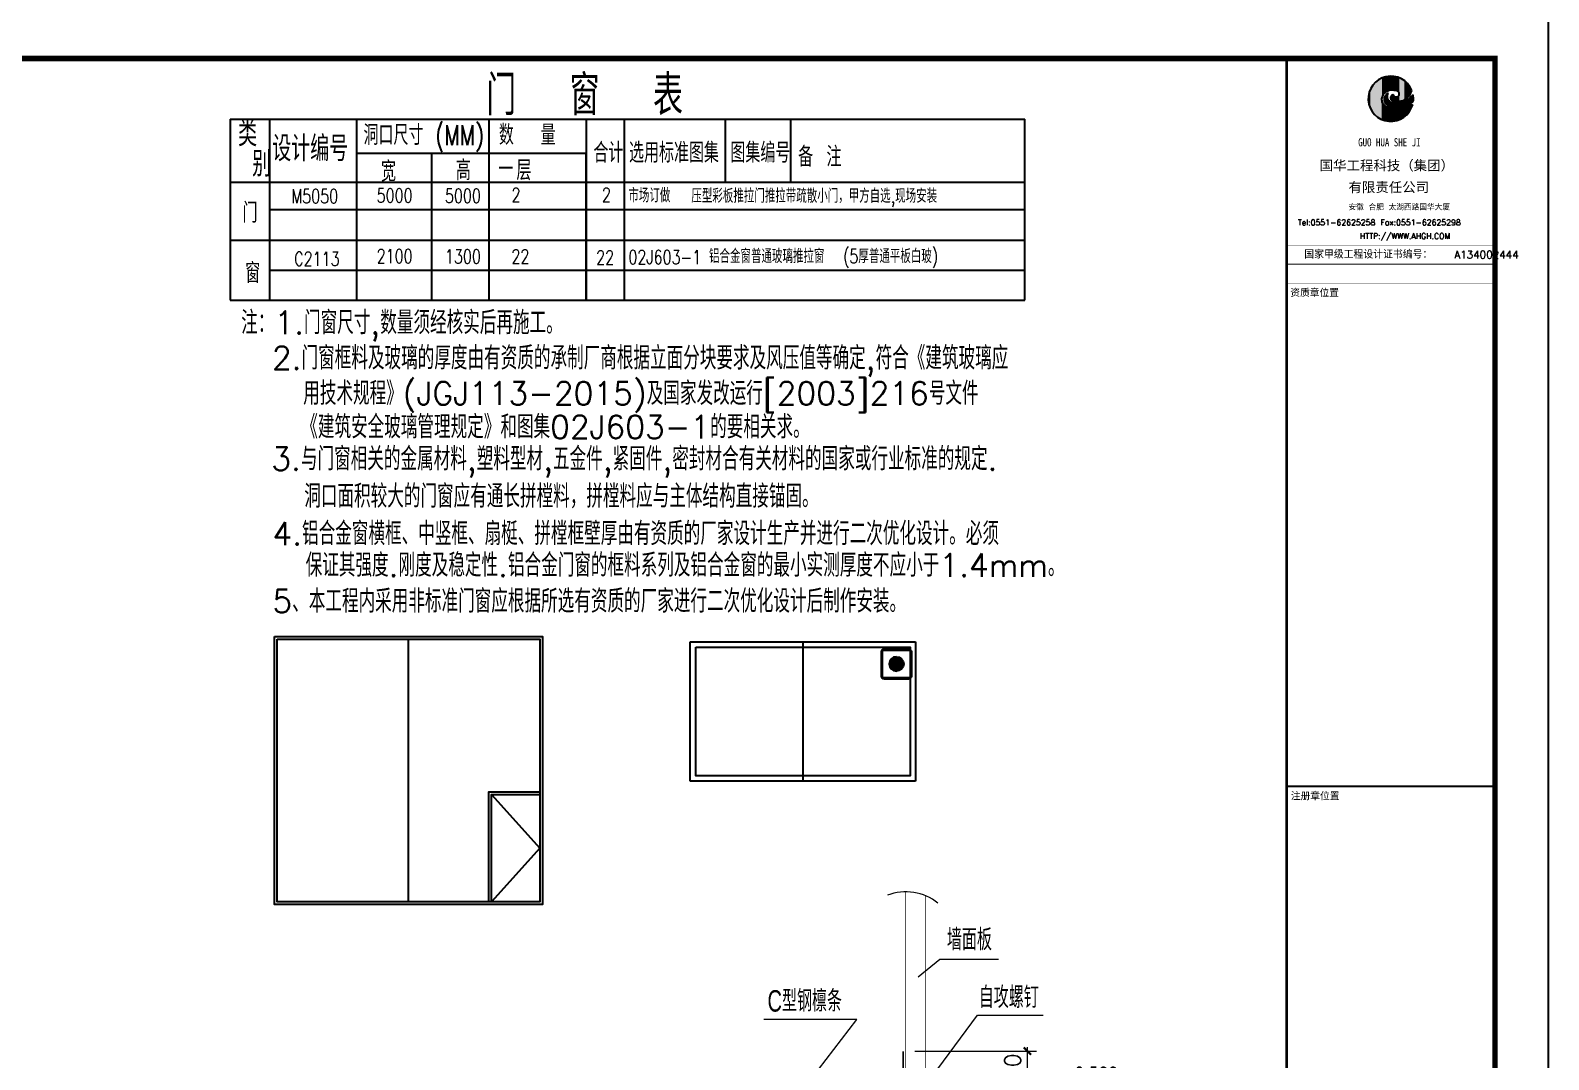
# Model space of a CAD drawing. Extents: x -21908402 to 2681150, y 88493 to 5079726.
# Drawn here: x 1707373 to 1749871, y 121982 to 150780 of the extents above; entities that cross this region are included whole.
import ezdxf
from ezdxf.enums import TextEntityAlignment as Align

# ---------------------------------------------------------------- set-up
doc = ezdxf.new("R2010")
doc.units = 0
doc.header["$LTSCALE"] = 1000
doc.layers.add('3', color=123, linetype='Continuous', lineweight=5)
for name, color, linetype in [('DIM_ELEV', 3, 'Continuous'), ('DIM_SYMB', 3, 'Continuous'), ('PP-PM-TK', 7, 'Continuous'), ('PUB_TEXT', 7, 'Continuous'), ('PUB_TITLE', 4, 'Continuous'), ('WALL', 6, 'Continuous'), ('WINDOW', 94, 'Continuous'), ('XF-灭火救援窗', 1, 'Continuous'), ('文字', 153, 'Continuous')]:
    doc.layers.add(name, color=color, linetype=linetype)
doc.styles.add('-黑体', font='simhei.ttf', dxfattribs={"width": 0.8})
doc.styles.add('_HZTXT', font='txt.shx', dxfattribs={"width": 0.8, "bigfont": 'hztxt.shx'})
doc.styles.add('_TCH_DIM', font='SIMPLEX', dxfattribs={"bigfont": 'GBCBIG'})
doc.styles.add('CHIN-1', font='')
doc.styles.add('sm', font='SIM08', dxfattribs={"width": 0.7, "height": 5, "bigfont": 'HZTXT'})
doc.styles.get("Standard").update_dxf_attribs({"font": 'tssdeng.shx', "width": 0.7, "bigfont": 'hztxt.shx'})
doc.styles.add('STYLE1', font='simhei.ttf', dxfattribs={"width": 0.8})
doc.styles.add('TQ', font='txt.shx', dxfattribs={"width": 0.8, "bigfont": 'hztxt.shx'})
doc.styles.get('CHIN-1').set_extended_font_data('SimSun')

# ---------------------------------------------------------------- blocks, each defined once
blk = doc.blocks.new('*U12')
at = {"layer": 'PP-PM-TK', "color": 1}
for points in [[(-540, 493), (-504, -531), (-504, 535)], [(-504, 535), (-434, -593), (-434, 589)], [(-504, -531), (-504, 535), (-434, -593)], [(-434, 589), (-390, -619), (-390, 622)], [(-434, -593), (-434, 589), (-390, -619)], [(-390, 622), (-310, -666), (-310, 662)], [(-390, -619), (-390, 622), (-310, -666)], [(-310, 662), (-302, -669), (-302, 667)], [(-310, -666), (-310, 662), (-302, -669)], [(-302, 667), (-300, 1), (-300, 667)], [(-300, 667), (-299, 9), (-299, 668)], [(-299, 668), (-289, 51), (-289, 673)], [(-289, 673), (-287, 62), (-287, 674)], [(-287, 674), (-274, 89), (-274, 680)], [(-274, 680), (-262, 115), (-262, 686)], [(-262, 686), (-255, 126), (-255, 688)], [(-262, 686), (-262, 115), (-262, 686)], [(-255, 688), (-231, 157), (-231, 695)], [(-231, 695), (-227, 163), (-227, 696)], [(-227, 696), (-222, 168), (-222, 697)], [(-222, 697), (-221, 168), (-221, 697)], [(-221, 697), (-215, 174), (-215, 699)], [(-215, 699), (-211, 177), (-211, 700)], [(-211, 700), (-202, 186), (-202, 703)], [(-202, 703), (-199, 188), (-199, 704)], [(-199, 704), (-185, 201), (-185, 708)], [(-185, 708), (-183, 203), (-183, 708)], [(-183, 708), (-179, 206), (-179, 709)], [(-179, 709), (-176, 208), (-176, 710)], [(-176, 710), (-175, 208), (-175, 710)], [(-175, 710), (-163, 216), (-163, 714)], [(-163, 714), (-142, 228), (-142, 719)], [(-142, 719), (-124, 239), (-124, 724)], [(-124, 724), (-123, 240), (-123, 724)], [(-123, 724), (-122, 240), (-122, 724)], [(-122, 724), (-114, 243), (-114, 725)], [(-114, 725), (-112, 244), (-112, 725)], [(-112, 725), (-112, 244), (-112, 725)], [(-112, 725), (-111, 244), (-111, 725)], [(-111, 725), (-110, 245), (-110, 725)], [(-110, 725), (-105, 247), (-105, 725)], [(-105, 725), (-102, 248), (-102, 726)], [(-102, 726), (-101, 249), (-101, 726)], [(-101, 726), (-95, 251), (-95, 726)], [(-95, 726), (-89, 254), (-89, 727)], [(-89, 727), (-85, 255), (-85, 727)], [(-85, 727), (-83, 256), (-83, 727)], [(-83, 727), (-79, 257), (-79, 727)], [(-79, 727), (-59, 265), (-59, 729)], [(-59, 729), (-54, 267), (-54, 729)], [(-54, 729), (-45, 270), (-45, 730)], [(-45, 730), (-34, 272), (-34, 731)], [(-34, 731), (-28, 273), (-28, 731)], [(-28, 731), (-19, 276), (-19, 732)], [(-19, 732), (-12, 276), (-12, 732)], [(-12, 732), (-10, 277), (-10, 732)], [(-10, 732), (-10, 277), (-10, 732)], [(-10, 732), (-9, 277), (-9, 732)], [(-9, 732), (-4, 277), (-4, 733)], [(-4, 733), (-3, 277), (-3, 733)], [(-3, 733), (2, 278), (2, 733)], [(2, 733), (7, 279), (7, 734)], [(7, 734), (16, 280), (16, 734)], [(16, 280), (16, 734), (18, 279)], [(16, 734), (18, 279), (18, 734)], [(18, 279), (18, 734), (21, 279)], [(21, 279), (21, 734), (28, 279)], [(28, 279), (28, 733), (30, 279)], [(30, 279), (30, 733), (40, 278)], [(40, 278), (40, 732), (44, 278)], [(44, 278), (44, 731), (58, 277)], [(58, 277), (58, 730), (69, 276)], [(69, 276), (69, 728), (70, 276)], [(70, 276), (70, 728), (84, 275)], [(84, 275), (84, 726), (85, 275)], [(85, 275), (85, 726), (108, 274)], [(108, 274), (108, 723), (108, 274)], [(108, 274), (108, 723), (108, 274)], [(108, 274), (108, 723), (109, 274)], [(109, 274), (109, 723), (112, 273)], [(112, 273), (112, 723), (135, 270)], [(135, 270), (135, 720), (147, 269)], [(147, 269), (147, 719), (152, 268)], [(152, 268), (152, 718), (152, 268)], [(152, 268), (152, 718), (159, 268)], [(159, 268), (159, 717), (160, 267)], [(160, 267), (160, 717), (164, 267)], [(164, 267), (164, 716), (171, 265)], [(171, 265), (171, 713), (179, 263)], [(179, 263), (179, 711), (185, 262)], [(185, 262), (185, 709), (191, 261)], [(191, 261), (191, 707), (207, 254)], [(207, 254), (207, 702), (209, 253)], [(209, 253), (209, 701), (217, 250)], [(217, 250), (217, 698), (225, 244)], [(225, 244), (225, 696), (243, 230)], [(243, 230), (243, 690), (246, 228)], [(246, 228), (246, 689), (248, 227)], [(248, 227), (248, 688), (249, 226)], [(249, 226), (249, 688), (255, 216)], [(255, 216), (255, 686), (266, 199)], [(266, 199), (266, 682), (270, 192)], [(270, 192), (270, 681), (276, 155)], [(-734, 26), (-725, -117), (-725, 92)], [(-725, 92), (-715, -155), (-715, 168)], [(-725, -117), (-725, 92), (-715, -155)], [(-715, 168), (-689, -255), (-689, 245)], [(-715, -155), (-715, 168), (-689, -255)], [(-689, 245), (-669, -296), (-669, 303)], [(-689, -255), (-689, 245), (-669, -296)], [(-669, 303), (-627, -384), (-627, 377)], [(-669, -296), (-669, 303), (-627, -384)], [(-627, 377), (-598, -422), (-598, 427)], [(-627, -384), (-627, 377), (-598, -422)], [(-598, 427), (-540, -498), (-540, 493)], [(-598, -422), (-598, 427), (-540, -498)], [(-540, -498), (-540, 493), (-504, -531)], [(-222, 3), (-221, -43), (-221, 4)], [(-221, 4), (-215, -82), (-215, 32)], [(-221, -43), (-221, 4), (-215, -82)], [(-215, 32), (-211, -92), (-211, 48)], [(-215, -82), (-215, 32), (-211, -92)], [(-211, 48), (-202, -118), (-202, 68)], [(-211, -92), (-211, 48), (-202, -118)], [(-202, 68), (-199, -122), (-199, 73)], [(-202, -118), (-202, 68), (-199, -122)], [(-199, 73), (-185, -143), (-185, 93)], [(-199, -122), (-199, 73), (-185, -143)], [(-185, 93), (-183, -145), (-183, 96)], [(-185, -143), (-185, 93), (-183, -145)], [(-183, 96), (-179, -149), (-179, 100)], [(-183, -145), (-183, 96), (-179, -149)], [(-179, 100), (-176, -152), (-176, 103)], [(-179, -149), (-179, 100), (-176, -152)], [(-176, 103), (-175, -153), (-175, 104)], [(-176, -152), (-176, 103), (-175, -153)], [(-175, 104), (-163, -165), (-163, 116)], [(-175, -153), (-175, 104), (-163, -165)], [(-163, 116), (-142, -181), (-142, 137)], [(-163, -165), (-163, 116), (-142, -181)], [(-142, 137), (-124, -195), (-124, 151)], [(-142, -181), (-142, 137), (-124, -195)], [(-124, 151), (-123, -196), (-123, 152)], [(-124, -195), (-124, 151), (-123, -196)], [(-123, 152), (-122, -196), (-122, 153)], [(-123, -196), (-123, 152), (-122, -196)], [(-122, 153), (-114, -202), (-114, 157)], [(-122, -196), (-122, 153), (-114, -202)], [(-114, 157), (-112, 107), (-112, 158)], [(-114, -202), (-114, 87), (-112, -204)], [(-112, 158), (-111, 117), (-111, 159)], [(-112, 158), (-112, 108), (-112, 158)], [(-112, -204), (-112, 45), (-112, -204)], [(-112, -204), (-112, 42), (-111, -204)], [(-111, 159), (-110, 119), (-110, 159)], [(-111, -204), (-111, 38), (-110, -205)], [(-110, 159), (-105, 131), (-105, 162)], [(-110, -205), (-110, 34), (-105, -208)], [(-105, 162), (-102, 135), (-102, 164)], [(-105, -208), (-105, 12), (-102, -210)], [(-102, 164), (-101, 137), (-101, 165)], [(-101, 165), (-95, 145), (-95, 166)], [(-95, 166), (-89, 151), (-89, 167)], [(-12, 25), (-10, 11), (-10, 47)], [(-10, 47), (-9, 4), (-9, 50)], [(-10, 11), (-10, 47), (-10, 10)], [(-10, 47), (-10, 10), (-10, 47)], [(-10, 10), (-10, 47), (-9, 4)], [(-9, 50), (-4, -7), (-4, 68)], [(-9, 4), (-9, 50), (-4, -7)], [(-4, 68), (-3, -8), (-3, 69)], [(-4, -7), (-4, 68), (-3, -8)], [(-3, 69), (2, -19), (2, 80)], [(-3, -8), (-3, 69), (2, -19)], [(2, 80), (7, -24), (7, 87)], [(2, -19), (2, 80), (7, -24)], [(7, 87), (16, -35), (16, 98)], [(7, -24), (7, 87), (16, -35)], [(16, 98), (18, -37), (18, 100)], [(16, -35), (16, 98), (18, -37)], [(18, 100), (21, -39), (21, 103)], [(18, -37), (18, 100), (21, -39)], [(21, 103), (28, -45), (28, 111)], [(21, -39), (21, 103), (28, -45)], [(28, 111), (30, -46), (30, 113)], [(28, -45), (28, 111), (30, -46)], [(30, 113), (40, -53), (40, 121)], [(30, -46), (30, 113), (40, -53)], [(40, 121), (44, -56), (44, 124)], [(40, -53), (40, 121), (44, -56)], [(44, 124), (58, -63), (58, 135)], [(44, -56), (44, 124), (58, -63)], [(58, -63), (58, 135), (69, -69)], [(69, -69), (69, 126), (70, -69)], [(70, -69), (70, 125), (84, -74)], [(84, -74), (84, 113), (85, -74)], [(85, -74), (85, 112), (108, -81)], [(108, -81), (108, 88), (108, -82)], [(108, -82), (108, 87), (108, -82)], [(108, -82), (108, 87), (109, -82)], [(109, -82), (109, 87), (112, -82)], [(112, -82), (112, 84), (135, -86)], [(135, -86), (135, 66), (147, -88)], [(147, -88), (147, 62), (152, -88)], [(152, -88), (152, 60), (152, -89)], [(152, -89), (152, 60), (159, -89)], [(159, -89), (159, 59), (160, -89)], [(160, -89), (160, 59), (164, -89)], [(164, -89), (164, 59), (171, -89)], [(171, 58), (179, -90), (179, 60)], [(171, -89), (171, 58), (179, -90)], [(179, 60), (185, -90), (185, 61)], [(179, -90), (179, 60), (185, -90)], [(185, 61), (191, -90), (191, 62)], [(191, 62), (207, -89), (207, 65)], [(207, 65), (209, -89), (209, 66)], [(209, 66), (217, -89), (217, 70)], [(217, 70), (225, -89), (225, 75)], [(225, 75), (243, -87), (243, 86)], [(243, 86), (246, -86), (246, 91)], [(246, 91), (248, -86), (248, 93)], [(248, 93), (249, -86), (249, 94)], [(249, 94), (255, -86), (255, 102)], [(255, 102), (266, -84), (266, 117)], [(266, 117), (270, -84), (270, 133)], [(270, 133), (276, -83), (276, 155)], [(569, -14), (588, -190), (588, 2)], [(588, 2), (593, -187), (593, 6)], [(593, 6), (610, -177), (610, 20)], [(610, 20), (616, -173), (616, 25)], [(616, 25), (618, -171), (618, 27)], [(618, 27), (637, -159), (637, 43)], [(637, 43), (643, -155), (643, 48)], [(643, 48), (653, -148), (653, 57)], [(653, 57), (662, -142), (662, 66)], [(662, 66), (664, -140), (664, 68)], [(664, 68), (683, -126), (683, 86)], [(683, 86), (711, -105), (711, 112)], [(711, 112), (724, -95), (724, 124)], [(-302, -669), (-302, -30), (-300, -669)], [(-300, -669), (-300, -43), (-299, -670)], [(-299, -670), (-299, -61), (-289, -673)], [(-289, -673), (-289, -97), (-287, -674)], [(-287, -674), (-287, -102), (-274, -679)], [(-274, -679), (-274, -130), (-262, -683)], [(-262, -683), (-262, -150), (-262, -683)], [(-262, -683), (-262, -150), (-255, -686)], [(-255, -686), (-255, -162), (-231, -694)], [(-231, -694), (-231, -192), (-227, -695)], [(-227, -695), (-227, -195), (-222, -697)], [(-222, -697), (-222, -201), (-221, -697)], [(-221, -697), (-221, -201), (-215, -699)], [(-215, -699), (-215, -207), (-211, -701)], [(-211, -701), (-211, -210), (-202, -704)], [(-202, -704), (-202, -219), (-199, -705)], [(-199, -705), (-199, -222), (-185, -710)], [(-185, -710), (-185, -235), (-183, -711)], [(-183, -711), (-183, -237), (-179, -712)], [(-179, -712), (-179, -241), (-176, -713)], [(-176, -713), (-176, -244), (-175, -713)], [(-175, -713), (-175, -244), (-163, -715)], [(-163, -715), (-163, -252), (-142, -718)], [(-142, -718), (-142, -265), (-124, -721)], [(-124, -721), (-124, -276), (-123, -721)], [(-123, -721), (-123, -277), (-122, -721)], [(-122, -721), (-122, -277), (-114, -722)], [(-114, -722), (-114, -282), (-112, -723)], [(-112, -723), (-112, -284), (-112, -723)], [(-112, -723), (-112, -284), (-111, -723)], [(-111, -723), (-111, -284), (-110, -723)], [(-110, -723), (-110, -285), (-105, -724)], [(-105, -724), (-105, -287), (-102, -724)], [(-102, -210), (-102, -2), (-101, -212)], [(-102, -724), (-102, -288), (-101, -724)], [(-101, -212), (-101, -5), (-95, -215)], [(-101, -724), (-101, -289), (-95, -725)], [(-95, -215), (-95, -17), (-89, -219)], [(-95, -725), (-95, -291), (-89, -726)], [(-89, -219), (-89, -28), (-85, -222)], [(-89, -726), (-89, -294), (-85, -727)], [(-85, -222), (-85, -35), (-83, -223)], [(-85, -727), (-85, -295), (-83, -727)], [(-83, -223), (-83, -39), (-79, -226)], [(-83, -727), (-83, -296), (-79, -727)], [(-79, -226), (-79, -46), (-59, -239)], [(-79, -727), (-79, -298), (-59, -730)], [(-59, -239), (-59, -68), (-54, -241)], [(-59, -730), (-59, -306), (-54, -731)], [(-54, -241), (-54, -73), (-45, -246)], [(-54, -731), (-54, -308), (-45, -732)], [(-45, -246), (-45, -83), (-34, -252)], [(-45, -732), (-45, -312), (-34, -734)], [(-34, -252), (-34, -91), (-28, -254)], [(-28, -254), (-28, -95), (-19, -259)], [(-19, -259), (-19, -101), (-12, -263)], [(-12, -263), (-12, -106), (-10, -264)], [(-10, -264), (-10, -108), (-10, -264)], [(-10, -264), (-10, -108), (-9, -264)], [(-9, -264), (-9, -108), (-4, -267)], [(-4, -267), (-4, -111), (-3, -267)], [(-3, -267), (-3, -111), (2, -269)], [(2, -269), (2, -114), (7, -270)], [(7, -270), (7, -116), (16, -273)], [(16, -273), (16, -121), (18, -274)], [(18, -274), (18, -122), (21, -274)], [(21, -274), (21, -123), (28, -277)], [(28, -277), (28, -127), (30, -277)], [(30, -277), (30, -128), (40, -280)], [(40, -280), (40, -131), (44, -281)], [(44, -281), (44, -133), (58, -283)], [(58, -283), (58, -137), (69, -285)], [(69, -285), (69, -141), (70, -285)], [(70, -285), (70, -141), (84, -288)], [(84, -288), (84, -144), (85, -288)], [(85, -288), (85, -144), (108, -289)], [(108, -289), (108, -149), (108, -289)], [(108, -289), (108, -149), (108, -289)], [(108, -289), (108, -149), (109, -289)], [(109, -289), (109, -150), (112, -289)], [(112, -289), (112, -150), (135, -291)], [(135, -291), (135, -153), (147, -291)], [(147, -291), (147, -154), (152, -291)], [(152, -291), (152, -155), (152, -291)], [(152, -291), (152, -155), (159, -292)], [(152, -344), (152, -716), (152, -344)], [(152, -344), (159, -714), (159, -344)], [(159, -292), (159, -155), (160, -292)], [(159, -344), (160, -714), (160, -344)], [(160, -292), (160, -156), (164, -292)], [(160, -344), (164, -713), (164, -344)], [(164, -292), (164, -156), (171, -292)], [(164, -344), (171, -711), (171, -344)], [(171, -292), (171, -156), (179, -293)], [(171, -344), (179, -709), (179, -343)], [(179, -343), (185, -707), (185, -343)], [(185, -343), (191, -706), (191, -343)], [(191, -343), (207, -702), (207, -342)], [(207, -156), (209, -291), (209, -156)], [(207, -342), (209, -701), (209, -342)], [(209, -156), (217, -291), (217, -155)], [(209, -342), (217, -699), (217, -342)], [(217, -155), (225, -290), (225, -155)], [(217, -342), (225, -697), (225, -341)], [(225, -155), (243, -289), (243, -153)], [(225, -341), (243, -693), (243, -340)], [(243, -153), (246, -289), (246, -153)], [(243, -340), (246, -692), (246, -340)], [(246, -153), (248, -289), (248, -153)], [(246, -340), (248, -692), (248, -340)], [(248, -153), (249, -289), (249, -153)], [(248, -340), (249, -691), (249, -340)], [(249, -153), (255, -289), (255, -152)], [(249, -340), (255, -688), (255, -339)], [(255, -152), (266, -288), (266, -150)], [(255, -339), (266, -683), (266, -338)], [(266, -150), (270, -288), (270, -150)], [(266, -338), (270, -681), (270, -338)], [(270, -150), (276, -288), (276, -149)], [(270, -338), (276, -678), (276, -337)], [(276, -149), (283, -287), (283, -147)], [(276, -337), (283, -675), (283, -337)], [(283, -147), (296, -287), (296, -145)], [(283, -337), (296, -669), (296, -335)], [(296, -145), (302, -286), (302, -144)], [(296, -335), (302, -666), (302, -335)], [(302, -144), (307, -286), (307, -143)], [(302, -335), (307, -664), (307, -334)], [(307, -143), (311, -285), (311, -142)], [(307, -334), (311, -662), (311, -334)], [(311, -142), (341, -281), (341, -133)], [(311, -334), (341, -648), (341, -328)], [(341, -133), (369, -276), (369, -125)], [(341, -328), (369, -634), (369, -323)], [(369, -125), (375, -275), (375, -123)], [(369, -323), (375, -631), (375, -322)], [(375, -123), (377, -275), (377, -123)], [(375, -322), (377, -631), (377, -322)], [(377, -123), (383, -273), (383, -121)], [(377, -322), (383, -626), (383, -320)], [(383, -121), (397, -269), (397, -115)], [(383, -320), (397, -616), (397, -316)], [(397, -115), (421, -264), (421, -104)], [(397, -316), (421, -598), (421, -309)], [(421, -104), (431, -261), (431, -100)], [(421, -309), (431, -591), (431, -307)], [(431, -100), (444, -256), (444, -94)], [(431, -307), (444, -581), (444, -303)], [(444, -94), (450, -254), (450, -91)], [(444, -303), (450, -576), (450, -300)], [(450, -91), (460, -250), (460, -87)], [(450, -300), (460, -569), (460, -297)], [(460, -87), (483, -242), (483, -74)], [(460, -297), (483, -552), (483, -288)], [(483, -74), (492, -239), (492, -68)], [(483, -288), (492, -546), (492, -285)], [(492, -68), (509, -231), (509, -58)], [(492, -68), (492, -239), (492, -68)], [(492, -284), (509, -527), (509, -278)], [(492, -285), (492, -545), (492, -284)], [(509, -58), (512, -229), (512, -56)], [(509, -278), (512, -524), (512, -277)], [(512, -56), (513, -229), (513, -55)], [(512, -277), (513, -522), (513, -276)], [(513, -55), (530, -221), (530, -43)], [(513, -276), (530, -504), (530, -269)], [(530, -43), (542, -215), (542, -35)], [(530, -269), (542, -491), (542, -263)], [(542, -35), (552, -210), (552, -28)], [(542, -263), (552, -480), (552, -258)], [(552, -28), (555, -209), (555, -25)], [(552, -258), (555, -476), (555, -257)], [(555, -25), (569, -201), (569, -14)], [(555, -257), (569, -461), (569, -251)], [(569, -251), (588, -440), (588, -242)], [(588, -242), (593, -432), (593, -239)], [(593, -239), (610, -405), (610, -232)], [(610, -232), (616, -395), (616, -229)], [(616, -229), (618, -391), (618, -228)], [(618, -228), (637, -360), (637, -219)], [(637, -219), (643, -350), (643, -217)], [(643, -217), (653, -334), (653, -212)], [(653, -212), (662, -318), (662, -207)], [(662, -207), (664, -312), (664, -206)], [(664, -206), (683, -260), (683, -197)], [(683, -260), (683, -197), (711, -183)]]:
    blk.add_solid(points, dxfattribs=at)
at = {"layer": 'PP-PM-TK', "color": 1, "extrusion": (0, 0, -1)}
for points in [[(302, -30), (302, 667), (300, 1)], [(300, 1), (300, 667), (299, 9)], [(299, 9), (299, 668), (289, 51)], [(289, 51), (289, 673), (287, 62)], [(287, 62), (287, 674), (274, 89)], [(274, 89), (274, 680), (262, 115)], [(262, 115), (262, 686), (262, 115)], [(262, 115), (262, 686), (255, 126)], [(255, 126), (255, 688), (231, 157)], [(231, 157), (231, 695), (227, 163)], [(227, 163), (227, 696), (222, 168)], [(222, 168), (222, 697), (221, 168)], [(221, 168), (221, 697), (215, 174)], [(215, 174), (215, 699), (211, 177)], [(211, 177), (211, 700), (202, 186)], [(202, 186), (202, 703), (199, 188)], [(199, 188), (199, 704), (185, 201)], [(185, 201), (185, 708), (183, 203)], [(183, 203), (183, 708), (179, 206)], [(179, 206), (179, 709), (176, 208)], [(176, 208), (176, 710), (175, 208)], [(175, 208), (175, 710), (163, 216)], [(163, 216), (163, 714), (142, 228)], [(142, 228), (142, 719), (124, 239)], [(124, 239), (124, 724), (123, 240)], [(123, 240), (123, 724), (122, 240)], [(122, 240), (122, 724), (114, 243)], [(114, 243), (114, 725), (112, 244)], [(112, 244), (112, 725), (112, 244)], [(112, 244), (112, 725), (111, 244)], [(111, 244), (111, 725), (110, 245)], [(110, 245), (110, 725), (105, 247)], [(105, 247), (105, 725), (102, 248)], [(102, 248), (102, 726), (101, 249)], [(101, 249), (101, 726), (95, 251)], [(95, 251), (95, 726), (89, 254)], [(89, 254), (89, 727), (85, 255)], [(85, 255), (85, 727), (83, 256)], [(83, 256), (83, 727), (79, 257)], [(79, 257), (79, 727), (59, 265)], [(59, 265), (59, 729), (54, 267)], [(54, 267), (54, 729), (45, 270)], [(45, 270), (45, 730), (34, 272)], [(34, 272), (34, 731), (28, 273)], [(28, 273), (28, 731), (19, 276)], [(19, 276), (19, 732), (12, 276)], [(12, 276), (12, 732), (10, 277)], [(10, 277), (10, 732), (10, 277)], [(10, 277), (10, 732), (9, 277)], [(9, 277), (9, 732), (4, 277)], [(4, 277), (4, 733), (3, 277)], [(3, 277), (3, 733), (-2, 278)], [(-2, 278), (-2, 733), (-7, 279)], [(-7, 279), (-7, 734), (-16, 280)], [(-18, 734), (-21, 279), (-21, 734)], [(-21, 734), (-28, 279), (-28, 733)], [(-28, 733), (-30, 279), (-30, 733)], [(-30, 733), (-40, 278), (-40, 732)], [(-40, 732), (-44, 278), (-44, 731)], [(-44, 731), (-58, 277), (-58, 730)], [(-58, 730), (-69, 276), (-69, 728)], [(-69, 728), (-70, 276), (-70, 728)], [(-70, 728), (-84, 275), (-84, 726)], [(-84, 726), (-85, 275), (-85, 726)], [(-85, 726), (-108, 274), (-108, 723)], [(-108, 723), (-108, 274), (-108, 723)], [(-108, 723), (-108, 274), (-108, 723)], [(-108, 723), (-109, 274), (-109, 723)], [(-109, 723), (-112, 273), (-112, 723)], [(-112, 723), (-135, 270), (-135, 720)], [(-135, 720), (-147, 269), (-147, 719)], [(-147, 719), (-152, 268), (-152, 718)], [(-152, 718), (-152, 268), (-152, 718)], [(-152, 718), (-159, 268), (-159, 717)], [(-159, 717), (-160, 267), (-160, 717)], [(-160, 717), (-164, 267), (-164, 716)], [(-164, 716), (-171, 265), (-171, 713)], [(-171, 713), (-179, 263), (-179, 711)], [(-179, 711), (-185, 262), (-185, 709)], [(-185, 709), (-191, 261), (-191, 707)], [(-191, 707), (-207, 254), (-207, 702)], [(-207, 702), (-209, 253), (-209, 701)], [(-209, 701), (-217, 250), (-217, 698)], [(-217, 698), (-225, 244), (-225, 696)], [(-225, 696), (-243, 230), (-243, 690)], [(-243, 690), (-246, 228), (-246, 689)], [(-246, 689), (-248, 227), (-248, 688)], [(-248, 688), (-249, 226), (-249, 688)], [(-249, 688), (-255, 216), (-255, 686)], [(-255, 686), (-266, 199), (-266, 682)], [(-266, 682), (-270, 192), (-270, 681)], [(-270, 681), (-276, 155), (-276, 679)], [(-276, -83), (-276, 679), (-283, -83)], [(-276, 679), (-283, -83), (-283, 677)], [(-283, -83), (-283, 677), (-296, -80)], [(-283, 677), (-296, -80), (-296, 672)], [(-296, -80), (-296, 672), (-302, -79)], [(-296, 672), (-302, -79), (-302, 669)], [(-302, -79), (-302, 669), (-307, -78)], [(-302, 669), (-307, -78), (-307, 666)], [(-307, -78), (-307, 666), (-311, -77)], [(-307, 666), (-311, -77), (-311, 664)], [(-311, -77), (-311, 664), (-341, -71)], [(-311, 664), (-341, -71), (-341, 647)], [(-341, -71), (-341, 647), (-369, -62)], [(-341, 647), (-369, -62), (-369, 631)], [(-369, -62), (-369, 631), (-375, -61)], [(-369, 631), (-375, -61), (-375, 628)], [(-375, -61), (-375, 628), (-377, -60)], [(-375, 628), (-377, -60), (-377, 627)], [(-377, -60), (-377, 627), (-383, -58)], [(-377, 627), (-383, -58), (-383, 623)], [(-383, -58), (-383, 623), (-397, -54)], [(-383, 623), (-397, -54), (-397, 616)], [(-397, -54), (-397, 616), (-421, -43)], [(-397, 616), (-421, -43), (-421, 602)], [(-421, -43), (-421, 602), (-431, -38)], [(-421, 602), (-431, -38), (-431, 594)], [(-431, -38), (-431, 594), (-444, -32)], [(-431, 594), (-444, -32), (-444, 582)], [(-444, -32), (-444, 582), (-450, -29)], [(-444, 582), (-450, -29), (-450, 577)], [(-450, -29), (-450, 577), (-460, -23)], [(-450, 577), (-460, -23), (-460, 568)], [(-460, -23), (-460, 568), (-483, -10)], [(-460, 568), (-483, -10), (-483, 549)], [(-483, -10), (-483, 549), (-492, -3)], [(-483, 549), (-492, -3), (-492, 541)], [(-492, -3), (-492, 541), (-492, -3)], [(-492, 541), (-492, -3), (-492, 541)], [(-492, -3), (-492, 541), (-509, 10)], [(-492, 541), (-509, 10), (-509, 527)], [(-509, 10), (-509, 527), (-512, 12)], [(-509, 527), (-512, 12), (-512, 524)], [(-512, 12), (-512, 524), (-513, 13)], [(-512, 524), (-513, 13), (-513, 523)], [(-513, 13), (-513, 523), (-530, 27)], [(-513, 523), (-530, 27), (-530, 509)], [(-530, 27), (-530, 509), (-542, 38)], [(-530, 509), (-542, 38), (-542, 493)], [(114, 87), (114, 157), (112, 107)], [(114, 87), (112, -204), (112, 45)], [(112, 107), (112, 158), (112, 108)], [(112, 108), (112, 158), (111, 117)], [(112, 45), (112, -204), (112, 42)], [(112, 42), (111, -204), (111, 38)], [(111, 117), (111, 159), (110, 119)], [(111, 38), (110, -205), (110, 34)], [(110, 119), (110, 159), (105, 131)], [(110, 34), (105, -208), (105, 12)], [(105, 131), (105, 162), (102, 135)], [(105, 12), (102, -210), (102, -2)], [(102, 135), (102, 164), (101, 137)], [(101, 137), (101, 165), (95, 145)], [(95, 145), (95, 166), (89, 151)], [(89, 151), (89, 167), (85, 154)], [(89, 167), (85, 154), (85, 164)], [(85, 154), (85, 164), (83, 163)], [(-58, 135), (-69, -69), (-69, 126)], [(-69, 126), (-70, -69), (-70, 125)], [(-70, 125), (-84, -74), (-84, 113)], [(-84, 113), (-85, -74), (-85, 112)], [(-85, 112), (-108, -81), (-108, 88)], [(-108, 88), (-108, -82), (-108, 87)], [(-108, 87), (-108, -82), (-108, 87)], [(-108, 87), (-109, -82), (-109, 87)], [(-109, 87), (-112, -82), (-112, 84)], [(-112, 84), (-135, -86), (-135, 66)], [(-135, 66), (-147, -88), (-147, 62)], [(-147, 62), (-152, -88), (-152, 60)], [(-152, 60), (-152, -89), (-152, 60)], [(-152, 60), (-159, -89), (-159, 59)], [(-159, 59), (-160, -89), (-160, 59)], [(-160, 59), (-164, -89), (-164, 59)], [(-164, 59), (-171, -89), (-171, 58)], [(-185, -90), (-185, 61), (-191, -90)], [(-191, -90), (-191, 62), (-207, -89)], [(-207, -89), (-207, 65), (-209, -89)], [(-209, -89), (-209, 66), (-217, -89)], [(-217, -89), (-217, 70), (-225, -89)], [(-225, -89), (-225, 75), (-243, -87)], [(-243, -87), (-243, 86), (-246, -86)], [(-246, -86), (-246, 91), (-248, -86)], [(-248, -86), (-248, 93), (-249, -86)], [(-249, -86), (-249, 94), (-255, -86)], [(-255, -86), (-255, 102), (-266, -84)], [(-266, -84), (-266, 117), (-270, -84)], [(-270, -84), (-270, 133), (-276, -83)], [(-542, 38), (-542, 493), (-552, 48)], [(-542, 493), (-552, 48), (-552, 481)], [(-552, 48), (-552, 481), (-555, 52)], [(-552, 481), (-555, 52), (-555, 476)], [(-555, 52), (-555, 476), (-569, 65)], [(-555, 476), (-569, 65), (-569, 460)], [(-569, 65), (-569, 460), (-588, 89)], [(-569, 460), (-588, 89), (-588, 435)], [(-588, 89), (-588, 435), (-593, 95)], [(-588, 435), (-593, 95), (-593, 429)], [(-588, -190), (-588, 2), (-593, -187)], [(-593, 95), (-593, 429), (-610, 118)], [(-593, 429), (-610, 118), (-610, 408)], [(-593, -187), (-593, 6), (-610, -177)], [(-610, 118), (-610, 408), (-616, 126)], [(-610, 408), (-616, 126), (-616, 400)], [(-610, -177), (-610, 20), (-616, -173)], [(-616, 126), (-616, 400), (-618, 131)], [(-616, 400), (-618, 131), (-618, 397)], [(-616, -173), (-616, 25), (-618, -171)], [(-618, 131), (-618, 397), (-637, 164)], [(-618, 397), (-637, 164), (-637, 361)], [(-618, -171), (-618, 27), (-637, -159)], [(-637, 164), (-637, 361), (-643, 175)], [(-637, 361), (-643, 175), (-643, 349)], [(-637, -159), (-637, 43), (-643, -155)], [(-643, 175), (-643, 349), (-653, 192)], [(-643, 349), (-653, 192), (-653, 330)], [(-643, -155), (-643, 48), (-653, -148)], [(-653, 192), (-653, 330), (-662, 217)], [(-653, 330), (-662, 217), (-662, 311)], [(-653, -148), (-653, 57), (-662, -142)], [(-662, 217), (-662, 311), (-664, 222)], [(-662, 311), (-664, 222), (-664, 307)], [(-662, -142), (-662, 66), (-664, -140)], [(-664, 222), (-664, 307), (-683, 270)], [(-664, -140), (-664, 68), (-683, -126)], [(-683, -126), (-683, 86), (-711, -105)], [(-711, -105), (-711, 112), (-724, -95)], [(-724, -95), (-724, 124), (-729, -91)], [(-724, 124), (-729, -91), (-729, 74)], [(-729, -91), (-729, 74), (-734, 17)], [(302, -30), (300, -669), (300, -43)], [(300, -43), (299, -670), (299, -61)], [(299, -61), (289, -673), (289, -97)], [(289, -97), (287, -674), (287, -102)], [(287, -102), (274, -679), (274, -130)], [(274, -130), (262, -683), (262, -150)], [(262, -150), (262, -683), (262, -150)], [(262, -150), (255, -686), (255, -162)], [(255, -162), (231, -694), (231, -192)], [(231, -192), (227, -695), (227, -195)], [(227, -195), (222, -697), (222, -201)], [(222, -201), (221, -697), (221, -201)], [(221, -201), (215, -699), (215, -207)], [(215, -207), (211, -701), (211, -210)], [(211, -210), (202, -704), (202, -219)], [(202, -219), (199, -705), (199, -222)], [(199, -222), (185, -710), (185, -235)], [(185, -235), (183, -711), (183, -237)], [(183, -237), (179, -712), (179, -241)], [(179, -241), (176, -713), (176, -244)], [(176, -244), (175, -713), (175, -244)], [(175, -244), (163, -715), (163, -252)], [(163, -252), (142, -718), (142, -265)], [(142, -265), (124, -721), (124, -276)], [(124, -276), (123, -721), (123, -277)], [(123, -277), (122, -721), (122, -277)], [(122, -277), (114, -722), (114, -282)], [(114, -282), (112, -723), (112, -284)], [(112, -284), (112, -723), (112, -284)], [(112, -284), (111, -723), (111, -284)], [(111, -284), (110, -723), (110, -285)], [(110, -285), (105, -724), (105, -287)], [(105, -287), (102, -724), (102, -288)], [(102, -2), (101, -212), (101, -5)], [(102, -288), (101, -724), (101, -289)], [(101, -5), (95, -215), (95, -17)], [(101, -289), (95, -725), (95, -291)], [(95, -17), (89, -219), (89, -28)], [(95, -291), (89, -726), (89, -294)], [(89, -28), (85, -222), (85, -35)], [(89, -294), (85, -727), (85, -295)], [(85, -35), (83, -223), (83, -39)], [(85, -295), (83, -727), (83, -296)], [(83, -39), (79, -226), (79, -46)], [(83, -296), (79, -727), (79, -298)], [(79, -46), (59, -239), (59, -68)], [(79, -298), (59, -730), (59, -306)], [(59, -68), (54, -241), (54, -73)], [(59, -306), (54, -731), (54, -308)], [(54, -73), (45, -246), (45, -83)], [(54, -308), (45, -732), (45, -312)], [(45, -83), (34, -252), (34, -91)], [(45, -312), (34, -734), (34, -316)], [(34, -91), (28, -254), (28, -95)], [(34, -734), (34, -316), (28, -734)], [(34, -316), (28, -734), (28, -319)], [(28, -95), (19, -259), (19, -101)], [(28, -734), (28, -319), (19, -733)], [(28, -319), (19, -733), (19, -321)], [(19, -101), (12, -263), (12, -106)], [(19, -733), (19, -321), (12, -733)], [(19, -321), (12, -733), (12, -322)], [(12, -106), (10, -264), (10, -108)], [(12, -733), (12, -322), (10, -733)], [(12, -322), (10, -733), (10, -323)], [(10, -108), (10, -264), (10, -108)], [(10, -108), (9, -264), (9, -108)], [(10, -733), (10, -323), (10, -733)], [(10, -323), (10, -733), (10, -323)], [(10, -733), (10, -323), (9, -733)], [(10, -323), (9, -733), (9, -323)], [(9, -108), (4, -267), (4, -111)], [(9, -733), (9, -323), (4, -732)], [(9, -323), (4, -732), (4, -324)], [(4, -111), (3, -267), (3, -111)], [(4, -732), (4, -324), (3, -732)], [(4, -324), (3, -732), (3, -324)], [(3, -111), (-2, -269), (-2, -114)], [(3, -732), (3, -324), (-2, -732)], [(3, -324), (-2, -732), (-2, -326)], [(-2, -114), (-7, -270), (-7, -116)], [(-2, -732), (-2, -326), (-7, -732)], [(-2, -326), (-7, -732), (-7, -327)], [(-7, -116), (-16, -273), (-16, -121)], [(-7, -732), (-7, -327), (-16, -731)], [(-7, -327), (-16, -731), (-16, -329)], [(-16, -121), (-18, -274), (-18, -122)], [(-16, -731), (-16, -329), (-18, -731)], [(-16, -329), (-18, -731), (-18, -329)], [(-18, -122), (-21, -274), (-21, -123)], [(-18, -731), (-18, -329), (-21, -731)], [(-18, -329), (-21, -731), (-21, -330)], [(-21, -123), (-28, -277), (-28, -127)], [(-21, -731), (-21, -330), (-28, -731)], [(-21, -330), (-28, -731), (-28, -332)], [(-28, -127), (-30, -277), (-30, -128)], [(-28, -731), (-28, -332), (-30, -731)], [(-28, -332), (-30, -731), (-30, -332)], [(-30, -128), (-40, -280), (-40, -131)], [(-30, -731), (-30, -332), (-40, -730)], [(-30, -332), (-40, -730), (-40, -334)], [(-40, -131), (-44, -281), (-44, -133)], [(-40, -730), (-40, -334), (-44, -730)], [(-40, -334), (-44, -730), (-44, -335)], [(-44, -133), (-58, -283), (-58, -137)], [(-44, -730), (-44, -335), (-58, -729)], [(-44, -335), (-58, -729), (-58, -338)], [(-58, -137), (-69, -285), (-69, -141)], [(-58, -729), (-58, -338), (-69, -729)], [(-58, -338), (-69, -729), (-69, -339)], [(-69, -141), (-70, -285), (-70, -141)], [(-69, -729), (-69, -339), (-70, -729)], [(-69, -339), (-70, -729), (-70, -339)], [(-70, -141), (-84, -288), (-84, -144)], [(-70, -729), (-70, -339), (-84, -728)], [(-70, -339), (-84, -728), (-84, -340)], [(-84, -144), (-85, -288), (-85, -144)], [(-84, -728), (-84, -340), (-85, -728)], [(-84, -340), (-85, -728), (-85, -340)], [(-85, -144), (-108, -289), (-108, -149)], [(-85, -728), (-85, -340), (-108, -727)], [(-85, -340), (-108, -727), (-108, -342)], [(-108, -149), (-108, -289), (-108, -149)], [(-108, -149), (-108, -289), (-108, -149)], [(-108, -149), (-109, -289), (-109, -150)], [(-108, -727), (-108, -342), (-108, -727)], [(-108, -342), (-108, -727), (-108, -342)], [(-108, -727), (-108, -342), (-108, -727)], [(-108, -342), (-108, -727), (-108, -342)], [(-108, -727), (-108, -342), (-109, -727)], [(-108, -342), (-109, -727), (-109, -342)], [(-109, -150), (-112, -289), (-112, -150)], [(-109, -727), (-109, -342), (-112, -726)], [(-109, -342), (-112, -726), (-112, -342)], [(-112, -150), (-135, -291), (-135, -153)], [(-112, -726), (-112, -342), (-135, -720)], [(-112, -342), (-135, -720), (-135, -343)], [(-135, -153), (-147, -291), (-147, -154)], [(-135, -720), (-135, -343), (-147, -717)], [(-135, -343), (-147, -717), (-147, -344)], [(-147, -154), (-152, -291), (-152, -155)], [(-147, -717), (-147, -344), (-152, -716)], [(-147, -344), (-152, -716), (-152, -344)], [(-152, -155), (-152, -291), (-152, -155)], [(-152, -155), (-159, -292), (-159, -155)], [(-152, -716), (-152, -344), (-152, -716)], [(-152, -716), (-152, -344), (-159, -714)], [(-159, -155), (-160, -292), (-160, -156)], [(-159, -714), (-159, -344), (-160, -714)], [(-160, -156), (-164, -292), (-164, -156)], [(-160, -714), (-160, -344), (-164, -713)], [(-164, -156), (-171, -292), (-171, -156)], [(-164, -713), (-164, -344), (-171, -711)], [(-171, -156), (-179, -293), (-179, -156)], [(-171, -711), (-171, -344), (-179, -709)], [(-179, -293), (-179, -156), (-185, -292)], [(-179, -156), (-185, -292), (-185, -156)], [(-179, -709), (-179, -343), (-185, -707)], [(-185, -292), (-185, -156), (-191, -292)], [(-185, -156), (-191, -292), (-191, -156)], [(-185, -707), (-185, -343), (-191, -706)], [(-191, -292), (-191, -156), (-207, -291)], [(-191, -156), (-207, -291), (-207, -156)], [(-191, -706), (-191, -343), (-207, -702)], [(-207, -291), (-207, -156), (-209, -291)], [(-207, -702), (-207, -342), (-209, -701)], [(-209, -291), (-209, -156), (-217, -291)], [(-209, -701), (-209, -342), (-217, -699)], [(-217, -291), (-217, -155), (-225, -290)], [(-217, -699), (-217, -342), (-225, -697)], [(-225, -290), (-225, -155), (-243, -289)], [(-225, -697), (-225, -341), (-243, -693)], [(-243, -289), (-243, -153), (-246, -289)], [(-243, -693), (-243, -340), (-246, -692)], [(-246, -289), (-246, -153), (-248, -289)], [(-246, -692), (-246, -340), (-248, -692)], [(-248, -289), (-248, -153), (-249, -289)], [(-248, -692), (-248, -340), (-249, -691)], [(-249, -289), (-249, -153), (-255, -289)], [(-249, -691), (-249, -340), (-255, -688)], [(-255, -289), (-255, -152), (-266, -288)], [(-255, -688), (-255, -339), (-266, -683)], [(-266, -288), (-266, -150), (-270, -288)], [(-266, -683), (-266, -338), (-270, -681)], [(-270, -288), (-270, -150), (-276, -288)], [(-270, -681), (-270, -338), (-276, -678)], [(-276, -288), (-276, -149), (-283, -287)], [(-276, -678), (-276, -337), (-283, -675)], [(-283, -287), (-283, -147), (-296, -287)], [(-283, -675), (-283, -337), (-296, -669)], [(-296, -287), (-296, -145), (-302, -286)], [(-296, -669), (-296, -335), (-302, -666)], [(-302, -286), (-302, -144), (-307, -286)], [(-302, -666), (-302, -335), (-307, -664)], [(-307, -286), (-307, -143), (-311, -285)], [(-307, -664), (-307, -334), (-311, -662)], [(-311, -285), (-311, -142), (-341, -281)], [(-311, -662), (-311, -334), (-341, -648)], [(-341, -281), (-341, -133), (-369, -276)], [(-341, -648), (-341, -328), (-369, -634)], [(-369, -276), (-369, -125), (-375, -275)], [(-369, -634), (-369, -323), (-375, -631)], [(-375, -275), (-375, -123), (-377, -275)], [(-375, -631), (-375, -322), (-377, -631)], [(-377, -275), (-377, -123), (-383, -273)], [(-377, -631), (-377, -322), (-383, -626)], [(-383, -273), (-383, -121), (-397, -269)], [(-383, -626), (-383, -320), (-397, -616)], [(-397, -269), (-397, -115), (-421, -264)], [(-397, -616), (-397, -316), (-421, -598)], [(-421, -264), (-421, -104), (-431, -261)], [(-421, -598), (-421, -309), (-431, -591)], [(-431, -261), (-431, -100), (-444, -256)], [(-431, -591), (-431, -307), (-444, -581)], [(-444, -256), (-444, -94), (-450, -254)], [(-444, -581), (-444, -303), (-450, -576)], [(-450, -254), (-450, -91), (-460, -250)], [(-450, -576), (-450, -300), (-460, -569)], [(-460, -250), (-460, -87), (-483, -242)], [(-460, -569), (-460, -297), (-483, -552)], [(-483, -242), (-483, -74), (-492, -239)], [(-483, -552), (-483, -288), (-492, -546)], [(-492, -239), (-492, -68), (-492, -239)], [(-492, -239), (-492, -68), (-509, -231)], [(-492, -545), (-492, -284), (-509, -527)], [(-492, -546), (-492, -285), (-492, -545)], [(-509, -231), (-509, -58), (-512, -229)], [(-509, -527), (-509, -278), (-512, -524)], [(-512, -229), (-512, -56), (-513, -229)], [(-512, -524), (-512, -277), (-513, -522)], [(-513, -229), (-513, -55), (-530, -221)], [(-513, -522), (-513, -276), (-530, -504)], [(-530, -221), (-530, -43), (-542, -215)], [(-530, -504), (-530, -269), (-542, -491)], [(-542, -215), (-542, -35), (-552, -210)], [(-542, -491), (-542, -263), (-552, -480)], [(-552, -210), (-552, -28), (-555, -209)], [(-552, -480), (-552, -258), (-555, -476)], [(-555, -209), (-555, -25), (-569, -201)], [(-555, -476), (-555, -257), (-569, -461)], [(-569, -201), (-569, -14), (-588, -190)], [(-569, -461), (-569, -251), (-588, -440)], [(-588, -440), (-588, -242), (-593, -432)], [(-593, -432), (-593, -239), (-610, -405)], [(-610, -405), (-610, -232), (-616, -395)], [(-616, -395), (-616, -229), (-618, -391)], [(-618, -391), (-618, -228), (-637, -360)], [(-637, -360), (-637, -219), (-643, -350)], [(-643, -350), (-643, -217), (-653, -334)], [(-653, -334), (-653, -212), (-662, -318)], [(-662, -318), (-662, -207), (-664, -312)], [(-664, -312), (-664, -206), (-683, -260)]]:
    blk.add_solid(points, dxfattribs=at)
blk = doc.blocks.new('70406170226736')
at = {"layer": 'PP-PM-TK', "color": 1}
for points in [[(58, 135), (84, 113), (108, 87), (121, 75), (135, 66), (152, 60), (171, 58), (190, 60), (209, 66), (227, 74), (243, 86), (256, 101), (266, 117), (273, 135), (276, 155), (275, 174), (270, 192), (261, 210), (249, 226), (234, 239), (217, 250), (191, 261), (164, 267), (108, 274), (62, 278), (16, 280), (-19, 276), (-54, 267), (-89, 255), (-122, 240), (-151, 224), (-179, 206), (-204, 186), (-227, 163), (-246, 140), (-262, 115), (-276, 89), (-287, 62), (-295, 32), (-300, 1), (-302, -30), (-299, -61), (-289, -97), (-274, -130), (-255, -162), (-231, -192), (-204, -219), (-175, -244), (-144, -266), (-110, -285), (-70, -304), (-28, -319), (14, -330), (58, -338), (105, -343), (152, -344), (246, -340), (311, -334), (375, -322), (444, -303), (512, -277), (637, -219), (711, -183)], [(724, 124), (643, 48), (600, 10), (555, -25), (509, -58), (460, -87), (422, -105), (383, -121), (343, -134), (302, -144), (255, -152), (207, -156), (159, -155), (112, -150), (69, -141), (28, -127), (-10, -108), (-45, -83), (-63, -65), (-79, -46), (-92, -24), (-102, -2), (-109, 20), (-112, 42), (-114, 87), (-114, 102), (-111, 117), (-105, 131), (-95, 145), (-85, 154), (-82, 159), (-83, 163), (-89, 167), (-95, 167), (-101, 165), (-123, 152), (-142, 137), (-163, 118), (-183, 96), (-199, 73), (-211, 48), (-218, 26), (-222, 3), (-223, -20), (-221, -43), (-215, -82), (-209, -101), (-202, -118), (-185, -143), (-163, -165), (-112, -204), (-59, -239), (-32, -254), (-3, -267), (40, -280), (85, -288), (132, -292), (179, -293), (243, -291), (307, -286), (369, -276), (431, -261), (492, -239), (552, -210), (610, -177), (664, -140), (729, -91)], [(58, 135), (30, 113), (17, 101), (7, 87), (-4, 68), (-10, 47), (-12, 25), (-9, 4), (-5, -8), (2, -19), (11, -30), (21, -39), (44, -56), (70, -69), (89, -76), (108, -82), (147, -88), (185, -90), (225, -89), (283, -83), (312, -78), (341, -71), (369, -63), (397, -54), (424, -42), (450, -29), (483, -10), (513, 13), (542, 38), (569, 65), (593, 95), (616, 126), (635, 159), (653, 192), (669, 231), (683, 270)]]:
    blk.add_lwpolyline(points, dxfattribs=at)
for start, end in [(21.5384, 345.5567), (352.8544, 9.7328)]:
    blk.add_arc((0, 0), 735, start, end, dxfattribs=at)
blk.add_blockref('*U12', (0, 0), dxfattribs=at)
blk = doc.blocks.new('tk')
at = {"layer": 'PP-PM-TK', "color": 4}
blk.add_line((1742537, 381629), (1748371, 381629), dxfattribs=at)
for points, const_width in [([(1742537, 401993), (1742537, 341993)], 74.2), ([(1742537, 396765), (1748371, 396765)], 10.6), ([(1742537, 396237), (1748371, 396237)], 29.7), ([(1742537, 395710), (1748371, 395710)], 10.6)]:
    blk.add_lwpolyline(points, dxfattribs=dict(at, const_width=const_width))
at = {"xscale": 0.8591265000868589, "yscale": 0.859126500057755, "zscale": 0.8591265000588159}
blk.add_blockref('70406170226736', (1745454, 400867), dxfattribs=at)
at = {"layer": 'PUB_TEXT', "color": 2, "style": 'STYLE1', "width": 0.8}
blk.add_text('GUO HUA SHE JI', height=229.1, dxfattribs=at).set_placement((1744539, 399535))
at = {"layer": 'PUB_TEXT', "color": 2}
for s, height, style, p in [('国华工程科技（集团）', 275.8, '-黑体', (1743461, 398863)), ('有限责任公司', 275.8, '-黑体', (1744268, 398254)), ('安徽', 159.1, 'TQ', (1744269, 397749)), ('合肥', 159.1, 'TQ', (1744830, 397749)), ('太湖西路国华大厦', 159.1, 'TQ', (1745391, 397749)), ('Tel:0551-62625258 Fax:0551-62625298', 159.1, 'TQ', (1742853, 397327)), ('    HTTP://WWW.AHGH.COM', 159.1, 'TQ', (1743972, 396944)), ('国家甲级工程设计证书编号：   A134002444', 212.13, 'TQ', (1743030, 396399)), ('资质章位置', 201.5, 'TQ', (1742641, 395325)), ('注册章位置', 201.5, 'TQ', (1742655, 381244))]:
    blk.add_text(s, height=height, dxfattribs=dict(at, style=style)).set_placement(p)
blk = doc.blocks.new('c')
at = {"layer": '3', "color": 6}
for p, q in [((971817, -2485250), (972223, -2484921)), ((972223, -2484921), (973319, -2484921)), ((970673, -2486042), (968939, -2486042)), ((969957, -2486979), (970673, -2486042)), ((971970, -2487252), (972926, -2485965)), ((972926, -2485965), (974149, -2485965)), ((971757, -2486635), (974026, -2486635)), ((973860, -2488292), (973860, -2486561)), ((974334, -2487380), (974591, -2487636)), ((970269, -2491904), (970269, -2487629)), ((970269, -2487629), (971069, -2487629)), ((971065, -2487629), (971095, -2487605)), ((971088, -2487657), (971065, -2487627)), ((971068, -2487633), (971098, -2487609)), ((971092, -2487654), (971069, -2487624)), ((971069, -2491904), (971069, -2487629)), ((971071, -2487637), (971101, -2487613)), ((971096, -2487651), (971073, -2487621)), ((971074, -2487640), (971104, -2487617)), ((971100, -2487648), (971077, -2487618)), ((971077, -2487644), (971108, -2487621)), ((971080, -2487648), (971111, -2487625)), ((971104, -2487645), (971081, -2487615)), ((971083, -2487652), (971114, -2487629)), ((971108, -2487642), (971085, -2487612)), ((971086, -2487656), (971117, -2487633)), ((971112, -2487639), (971089, -2487609)), ((971092, -2487631), (971375, -2488081)), ((971116, -2487636), (971093, -2487606)), ((972220, -2487635), (974847, -2487635)), ((969997, -2489262), (971375, -2488081)), ((971555, -2490046), (971555, -2487872)), ((971999, -2487967), (972099, -2487967)), ((972943, -2489314), (972075, -2487927)), ((972220, -2487967), (974013, -2487967)), ((970269, -2488129), (971069, -2488129)), ((970269, -2488129), (971069, -2488129)), ((970619, -2491904), (970619, -2488129)), ((970719, -2491904), (970719, -2488129)), ((971921, -2490046), (971921, -2488331)), ((972121, -2490046), (972121, -2488345)), ((972220, -2488182), (974013, -2488182)), ((968393, -2489262), (969997, -2489262)), ((974468, -2489314), (972943, -2489314)), ((970635, -2490021), (969753, -2491079)), ((971457, -2489909), (972259, -2489909)), ((969753, -2491079), (968721, -2491079)), ((970760, -2491724), (970552, -2492113)), ((970619, -2491904), (970760, -2491724)), ((969966, -2491904), (971363, -2491904)), ((970552, -2492113), (970719, -2491904))]:
    blk.add_line(p, q, dxfattribs=at)
at = {"layer": '3'}
blk.add_line((970619, -2492134), (970619, -2492134), dxfattribs=at)
at = {"layer": '3', "color": 6}
for points, const_width in [([(971577, -2487577), (971577, -2483662)], 10), ([(971577, -2487573), (971951, -2487573), (971951, -2483736)], 10), ([(971537, -2486635), (971538, -2487611)], 30), ([(973925, -2486700), (973788, -2486563)], 40), ([(970070, -2486966), (970070, -2486991), (969870, -2486991), (969870, -2487591), (971470, -2487591), (971470, -2486991), (971270, -2486991)], 50), ([(971401, -2487230), (972007, -2487230)], 20), ([(971985, -2487187), (971985, -2487273)], 20), ([(971530, -2487596), (972106, -2487646)], 30), ([(972082, -2487645), (972101, -2487645), (972101, -2487967), (972001, -2487967), (972001, -2488166), (971925, -2488166), (971925, -2487969)], 30), ([(973925, -2487700), (973788, -2487563)], 40), ([(973927, -2488034), (973790, -2487896)], 40), ([(973927, -2488252), (973790, -2488115)], 40), ([(971489, -2489978), (971626, -2489841)], 40), ([(971852, -2489978), (971989, -2489841)], 40), ([(972052, -2489978), (972189, -2489841)], 40)]:
    blk.add_lwpolyline(points, dxfattribs=dict(at, const_width=const_width))
for centre, radius, start, end in [((971586, -2484612), 950, 50.903, 111.0134), ((971092, -2487631), 26.9, 352.9438, 345.4836)]:
    blk.add_arc(centre, radius, start, end, dxfattribs=at)
at = {"layer": 'DIM_ELEV', "color": 6}
for p, q in [((974590, -2487635), (974290, -2487335)), ((974290, -2487335), (975775, -2487335)), ((974590, -2487635), (974890, -2487335))]:
    blk.add_line(p, q, dxfattribs=at)
at = {"layer": 'DIM_SYMB', "const_width": 70}
blk.add_lwpolyline([(967574, -2493298), (975596, -2493298)], dxfattribs=at)
at = {"layer": 'DIM_SYMB'}
blk.add_lwpolyline([(967574, -2493438), (975596, -2493438)], dxfattribs=at)
at = {"layer": '3', "color": 6, "style": 'sm', "width": 0.7}
for s, p in [('墙面板', (972354, -2484753)), ('C型钢檩条', (969006, -2485897)), ('自攻螺钉', (972948, -2485830)), ('通长密封胶', (968468, -2489104)), ('窗楣收边板', (972978, -2489176)), ('35', (971346, -2489763)), ('20', (971916, -2489763)), ('铝合金窗', (968806, -2490927))]:
    blk.add_text(s, height=400, dxfattribs=at).set_placement(p)
at = {"layer": '3', "color": 6, "style": '_TCH_DIM'}
for s, p in [('100', (973731, -2487451)), ('30', (973731, -2488008)), ('20', (973373, -2488389))]:
    blk.add_text(s, height=300, rotation=90, dxfattribs=at).set_placement(p)
at = {"layer": 'PUB_TEXT', "color": 6, "style": '_TCH_DIM', "width": 0.705882}
blk.add_text('2.500', height=297.5, dxfattribs=at).set_placement((974735, -2487230))
at = {"layer": 'PUB_TEXT', "style": 'CHIN-1'}
blk.add_text('板墙与窗连接示意图', height=531.6, dxfattribs=at).set_placement((967574, -2493075))
at = {"layer": 'PUB_TEXT'}
blk.add_text('1:25', height=500, dxfattribs=at).set_placement((974687, -2493078))
blk = doc.blocks.new('GFD')
blk.add_lwpolyline([(1368729, 110546), (1369629, 109546), (1368729, 108546)])
at = {"layer": 'WINDOW'}
blk.add_line((1367179, 108546), (1367179, 113446), dxfattribs=at)
for points in [[(1364679, 113496), (1369679, 113496), (1369679, 108496), (1364679, 108496)], [(1364729, 113446), (1369629, 113446), (1369629, 108546), (1364729, 108546)], [(1369629, 108546), (1368729, 108546), (1368729, 110546), (1369629, 110546)]]:
    blk.add_lwpolyline(points, close=True, dxfattribs=at)
blk.add_lwpolyline([(1368679, 108546), (1368679, 110596), (1369629, 110596)], dxfattribs=at)
blk = doc.blocks.new('GFDDSSS')
for p, q in [((1368829, 91738), (1368829, 89976)), ((1370658, 91738), (1370658, 89976)), ((1358510, 90787), (1364941, 90787)), ((1354972, 89976), (1377216, 89976)), ((1356075, 89976), (1377216, 89976)), ((1356076, 89208), (1377216, 89208)), ((1354972, 88353), (1377216, 88354)), ((1356075, 88353), (1377216, 88354)), ((1356075, 88353), (1377216, 88354)), ((1356075, 88353), (1377216, 88354)), ((1356075, 88353), (1377216, 88354)), ((1356075, 88353), (1377216, 88354)), ((1356075, 88353), (1377216, 88354)), ((1356075, 88353), (1377216, 88354)), ((1356076, 88353), (1377216, 88354)), ((1356076, 88353), (1377216, 88354)), ((1356075, 87516), (1377216, 87516)), ((1356076, 87516), (1377216, 87516)), ((1356076, 87516), (1377216, 87516)), ((1356075, 86678), (1377216, 86679))]:
    blk.add_line(p, q)
at = {"layer": 'PUB_TEXT'}
for p, q in [((1356075, 91738), (1356076, 86678)), ((1358510, 91738), (1358510, 86678)), ((1362219, 91738), (1362219, 86678)), ((1364941, 91738), (1364941, 86678)), ((1366001, 91738), (1366001, 86678)), ((1360608, 90787), (1360608, 86678)), ((1364941, 86678), (1364941, 90787)), ((1364941, 86678), (1364941, 90787)), ((1364941, 86678), (1364941, 90787)), ((1364941, 86678), (1364941, 90787)), ((1364941, 86678), (1364941, 90787)), ((1364941, 86678), (1364941, 90787))]:
    blk.add_line(p, q, dxfattribs=at)
at = {"layer": 'WALL'}
for p, q in [((1354972, 91738), (1377216, 91738)), ((1354972, 91738), (1354973, 86678)), ((1377216, 86679), (1377216, 91738)), ((1354973, 86678), (1377216, 86679))]:
    blk.add_line(p, q, dxfattribs=at)
at = {"layer": 'PUB_TEXT', "style": '_HZTXT', "width": 0.75}
blk.add_text('门  窗  表', height=1118.6, dxfattribs=at).set_placement((1362140, 91850))
at = {"layer": '文字', "color": 7, "linetype": 'Continuous', "style": '_HZTXT', "width": 0.75}
for s, height, p in [('类  ', 708.7, (1355196, 90979, 9047)), ('洞口尺寸', 559.3, (1358706, 91018)), ('(MM)', 559.3, (1360714, 91010)), ('数  量', 559.3, (1362497, 91019)), ('设计编号', 708.7, (1356152, 90562)), ('合计', 559.3, (1365142, 90518)), ('选用标准图集', 559.3, (1366139, 90521)), ('图集编号', 559.3, (1368976, 90521)), ('备 注', 559.3, (1370872, 90410)), ('  别', 708.7, (1354642, 90134, 9047)), ('宽', 559, (1359197, 89997)), ('高', 559, (1361293, 90031)), ('层', 559, (1362987, 90031)), ('一', 559, (1362484, 90069)), ('M5050', 391.5, (1356688, 89393)), ('5000', 391.5, (1359075, 89403)), ('5000', 391.5, (1360987, 89395)), ('2', 391, (1362852, 89426)), ('2', 391, (1365381, 89426)), ('市场订做', 391.5, (1366121, 89411)), ('压型彩板推拉门推拉带疏散小门，甲方自选,现场安装', 391.5, (1367884, 89398)), ('门', 559, (1355322, 88842)), ('C2113', 391.5, (1356767, 87639)), ('2100', 391.5, (1359075, 87711)), ('1300', 391.5, (1360987, 87701)), ('22', 391.5, (1362847, 87699)), ('22', 391.5, (1365218, 87672)), ('02J603-1', 391.5, (1366121, 87682)), ('铝合金窗普通玻璃推拉窗  (5厚普通平板白玻)', 391.5, (1368378, 87710)), ('窗', 559, (1355397, 87155))]:
    blk.add_text(s, height=height, dxfattribs=at).set_placement(p)
blk = doc.blocks.new('KJLL51')
at = {"layer": 'PUB_TEXT', "style": '_TCH_DIM'}
blk.add_text('注：1.门窗尺寸,数量须经核实后再施工。', height=645.05, dxfattribs=at).set_placement((1382355, 93284), align=Align.MIDDLE)
for s, p in [('2.门窗框料及玻璃的厚度由有资质的承制厂商根据立面分块要求及风压值等确定,符合《建筑玻璃应', (1378715, 92034)), ('用技术规程》(JGJ113-2015)及国家发改运行[2003]216号文件', (1379591, 91045)), ('《建筑安全玻璃管理规定》和图集02J603-1的要相关求。', (1379536, 90105)), ('3.与门窗相关的金属材料,塑料型材,五金件,紧固件,密封材合有关材料的国家或行业标准的规定.', (1378697, 89213)), ('洞口面积较大的门窗应有通长拼樘料，拼樘料应与主体结构直接锚固。', (1379620, 88167)), ('4.铝合金窗横框、中竖框、扇梃、拼樘框壁厚由有资质的厂家设计生产并进行二次优化设计。必须', (1378729, 87121)), ('保证其强度.刚度及稳定性.铝合金门窗的框料系列及铝合金窗的最小实测厚度不应小于1.4mm。', (1379659, 86237)), ('5、本工程内采用非标准门窗应根据所选有资质的厂家进行二次优化设计后制作安装。', (1378729, 85232))]:
    blk.add_text(s, height=645.05, dxfattribs=at).set_placement(p)
blk = doc.blocks.new('C2113')
at = {"layer": 'WINDOW'}
for p, q in [((1760663, 119236), (1762763, 119236)), ((1760663, 117936), (1760663, 119236)), ((1761713, 119236), (1761713, 117936)), ((1762763, 119236), (1762763, 117936)), ((1762763, 117936), (1760663, 117936))]:
    blk.add_line(p, q, dxfattribs=at)
blk.add_lwpolyline([(1760713, 119186), (1762713, 119186), (1762713, 117986), (1760713, 117986)], close=True, dxfattribs=at)
blk = doc.blocks.new('XF-灭火救援窗图例')
at = {"layer": 'XF-灭火救援窗'}
h = blk.add_hatch(color=256, dxfattribs=at)
h.dxf.hatch_style = 1
h.paths.add_polyline_path([(0, 110, 1), (0, 350, 1)])
for points in [[(-200, -20), (200, -20, 0.414214), (250, 30), (250, 430, 0.414214), (200, 480), (-200, 480, 0.414214), (-250, 430), (-250, 30, 0.414214)], [(-210, 0), (210, 0, 0.414214), (230, 20), (230, 440, 0.414214), (210, 460), (-210, 460, 0.414214), (-230, 440), (-230, 20, 0.414214)]]:
    blk.add_lwpolyline(points, format="xyb", close=True, dxfattribs=at)
for points in [[(0, 350, 1), (0, 110, 30.793651)], [(0, 350, -1), (0, 110, -30.793651)]]:
    blk.add_lwpolyline(points, format="xyb", dxfattribs=at)

msp = doc.modelspace()

# ---------------------------------------------------------------- linework, layer by layer
at = {"layer": 'PUB_TITLE'}
msp.add_lwpolyline([(1660771, 88493), (1749871, 88493), (1749871, 151493), (1660771, 151493)], close=True, dxfattribs=at)
at = {"layer": 'PUB_TITLE', "const_width": 150}
msp.add_lwpolyline([(1664521, 89993), (1748371, 89993), (1748371, 149993), (1664521, 149993)], close=True, dxfattribs=at)

# ---------------------------------------------------------------- block references
for name, p in [('tk', (0, -252000)), ('GFDDSSS', (357991, 56557)), ('KJLL51', (335420, 49257))]:
    msp.add_blockref(name, p)
for name, p, xscale, yscale, zscale in [('GFD', (-332811, -36422), 1.5, 1.5, 1.5), ('C2113', (-3556143, -224037), 3, 3, 3), ('c', (274497, 3852171), 1.5, 1.5, 1.5)]:
    msp.add_blockref(name, p, dxfattribs=dict(xscale=xscale, yscale=yscale, zscale=zscale))
at = {"layer": 'XF-灭火救援窗', "xscale": -1.6875, "yscale": 1.6875, "zscale": 1.6875}
msp.add_blockref('XF-灭火救援窗图例', (1731616, 132665), dxfattribs=at)

doc.saveas('drawing.dxf')
